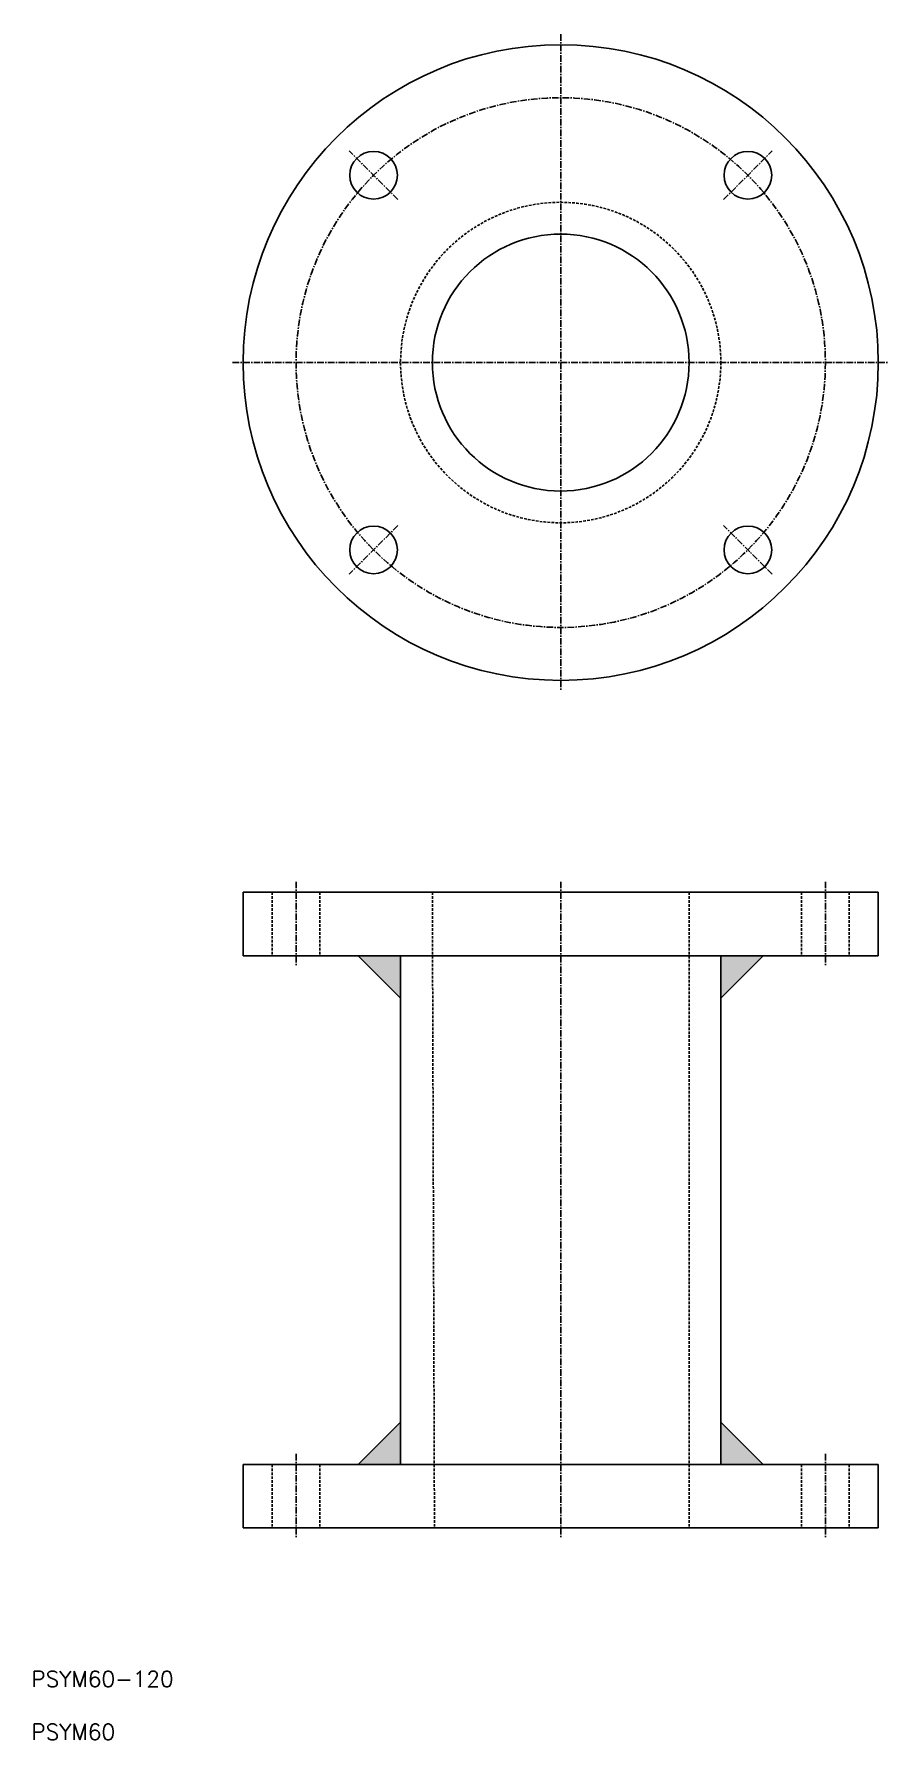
# Model space of a CAD drawing. Extents: x 11 to 172, y 10 to 332.
import ezdxf

# ---------------------------------------------------------------- set-up
doc = ezdxf.new("R2010")
doc.units = 0
doc.linetypes.add('CENTER', pattern=[2, 1.25, -0.25, 0.25, -0.25])
doc.linetypes.add('DASHED', pattern=[0.75, 0.5, -0.25])
doc.layers.get('0').update_dxf_attribs({"linetype": 'CONTINUOUS'})
doc.layers.add('CENTER', color=1, linetype='CENTER')
doc.styles.get("Standard").update_dxf_attribs({"font": 'txt.shx'})

# ---------------------------------------------------------------- blocks, each defined once
blk = doc.blocks.new('*U15')
at = {"color": 7, "linetype": 'CONTINUOUS'}
for p, q in [((71.75, 158), (79.75, 158)), ((79.75, 150), (71.75, 158)), ((79.75, 158), (79.75, 150)), ((140.25, 158), (148.25, 158)), ((148.25, 158), (140.25, 150)), ((140.25, 150), (140.25, 158)), ((79.75, 70), (71.75, 62)), ((79.75, 62), (79.75, 70)), ((140.25, 70), (140.25, 62)), ((148.25, 62), (140.25, 70)), ((71.75, 62), (79.75, 62)), ((140.25, 62), (148.25, 62))]:
    blk.add_line(p, q, dxfattribs=at)
for points in [[(71.75, 158), (71.75, 158), (79.75, 158)], [(140.25, 158), (140.25, 158), (148.25, 158)], [(79.75, 70), (71.75, 62), (79.75, 62)], [(140.25, 70), (140.25, 62), (148.25, 62)], [(71.75, 62), (71.75, 62), (79.75, 62)], [(140.25, 62), (140.25, 62), (148.25, 62)]]:
    blk.add_solid(points, dxfattribs=at)
at = {"color": 7, "linetype": 'CONTINUOUS', "extrusion": (0, 0, -1)}
for points in [[(-71.75, 158), (-79.75, 158), (-79.75, 150)], [(-140.25, 158), (-148.25, 158), (-140.25, 150)]]:
    blk.add_solid(points, dxfattribs=at)

msp = doc.modelspace()

# ---------------------------------------------------------------- linework, layer by layer
at = {"color": 7, "linetype": 'CONTINUOUS'}
for p, q in [((50, 170), (50, 158)), ((50, 170), (170, 170)), ((170, 170), (170, 158)), ((50, 158), (170, 158)), ((71.75, 158), (79.75, 150)), ((79.75, 158), (79.75, 62)), ((140.25, 158), (140.25, 62)), ((140.25, 150), (148.25, 158)), ((71.75, 62), (79.75, 70)), ((148.25, 62), (140.25, 70)), ((50, 62), (50, 50)), ((50, 62), (170, 62)), ((170, 62), (170, 50)), ((50, 50), (170, 50))]:
    msp.add_line(p, q, dxfattribs=at)
at = {"color": 3, "linetype": 'DASHED'}
for p, q in [((55.5, 170), (55.5, 158)), ((64.5, 170), (64.5, 158)), ((85.75, 170), (86.15, 50)), ((134.25, 170), (134.25, 50)), ((155.5, 170), (155.5, 158)), ((164.5, 170), (164.5, 158)), ((55.5, 62), (55.5, 50)), ((64.5, 62), (64.5, 50)), ((155.5, 62), (155.5, 50)), ((164.5, 62), (164.5, 50))]:
    msp.add_line(p, q, dxfattribs=at)
at = {"color": 7, "linetype": 'CONTINUOUS'}
for centre, radius in [((110, 270), 60), ((74.64, 305.36), 4.5), ((145.36, 305.36), 4.5), ((110, 270), 24.25), ((74.64, 234.64), 4.5), ((145.36, 234.64), 4.5)]:
    msp.add_circle(centre, radius, dxfattribs=at)
at = {"color": 3, "linetype": 'DASHED'}
msp.add_circle((110, 270), 30.25, dxfattribs=at)
at = {"layer": 'CENTER', "color": 1, "linetype": 'CENTER'}
for p, q in [((110, 332), (110, 208)), ((79.24, 300.76), (70.05, 309.95)), ((140.76, 300.76), (149.95, 309.95)), ((48, 270), (172, 270)), ((79.24, 239.24), (70.05, 230.05)), ((149.95, 230.05), (140.76, 239.24)), ((60, 172), (60, 156)), ((110, 172), (110, 48)), ((160, 172), (160, 156)), ((60, 64), (60, 48)), ((160, 64), (160, 48))]:
    msp.add_line(p, q, dxfattribs=at)
msp.add_circle((110, 270), 50, dxfattribs=at)

# ---------------------------------------------------------------- block references
at = {"color": 7, "linetype": 'CONTINUOUS'}
msp.add_blockref('*U15', (0, 0), dxfattribs=at)

# ---------------------------------------------------------------- texts
for s, p in [('PSYM60-120', (10, 20)), ('PSYM60', (10, 10))]:
    msp.add_text(s, height=3, dxfattribs=at).set_placement(p)

doc.saveas('drawing.dxf')
